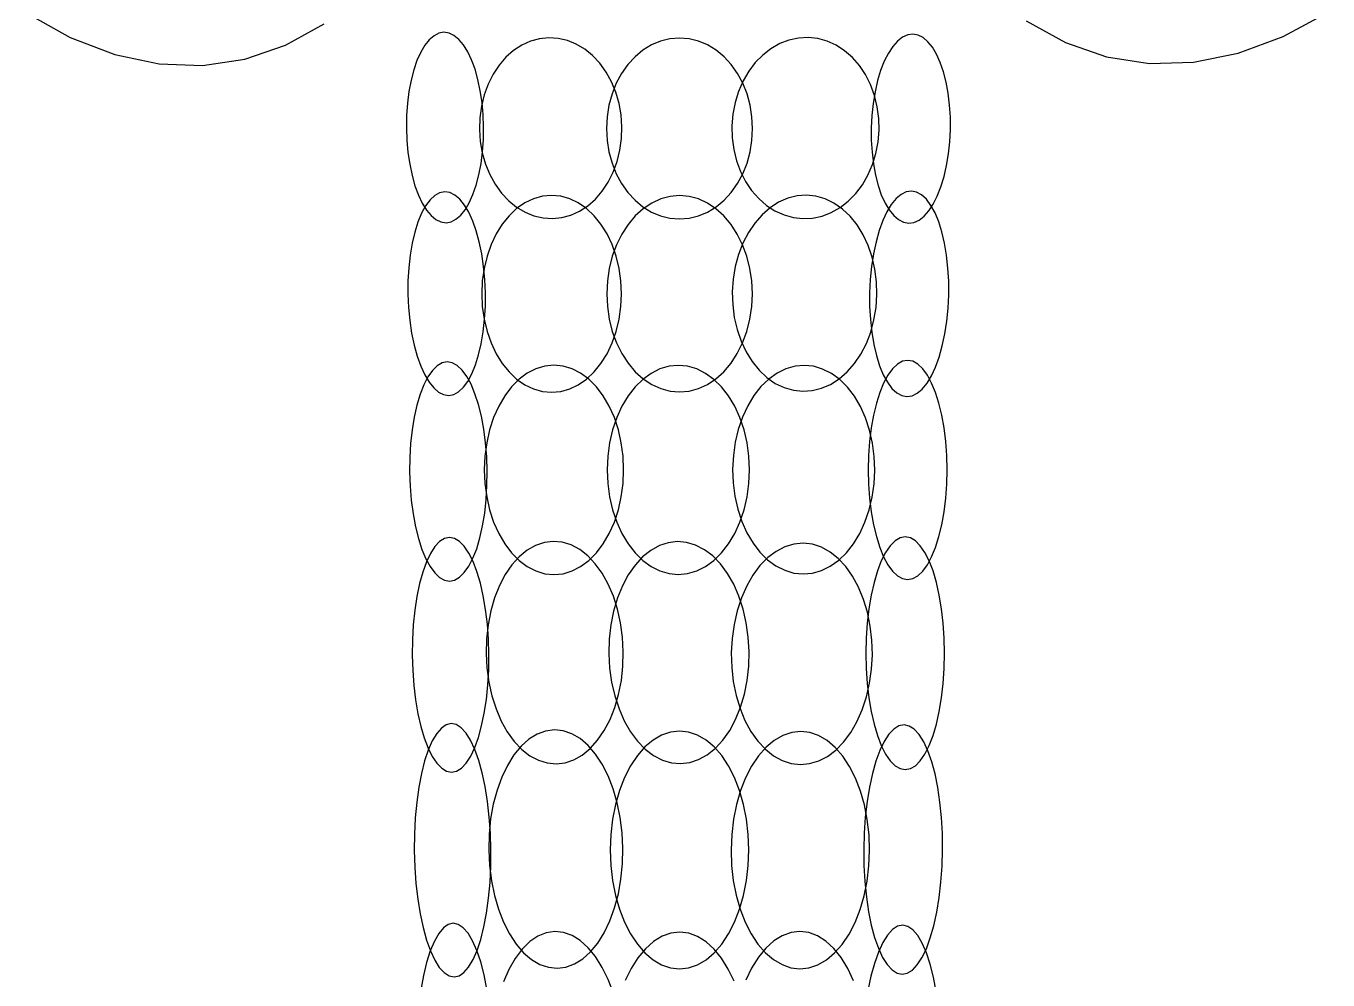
# Model space of a CAD drawing. Extents: x -1 to 217, y -22 to 302.
# Drawn here: x 56.79 to 91.03, y 133.58 to 158.69 of the extents above; entities that cross this region are included whole.
import ezdxf

# ---------------------------------------------------------------- set-up
doc = ezdxf.new("R2010")
doc.units = 0

msp = doc.modelspace()

# ---------------------------------------------------------------- linework, layer by layer
at = {"layer": 'ELLIPSES'}
for p, q in [((56.788, 159.03), (57.952, 158.383)), ((89.857, 158.406), (91.035, 159.038)), ((63.617, 158.178), (64.634, 158.746)), ((83.1, 158.819), (84.129, 158.248)), ((57.952, 158.383), (59.123, 157.933)), ((67.395, 158.326), (67.277, 158.18)), ((67.52, 158.432), (67.395, 158.326)), ((67.649, 158.498), (67.52, 158.432)), ((67.781, 158.521), (67.649, 158.498)), ((67.914, 158.501), (67.781, 158.521)), ((68.045, 158.438), (67.914, 158.501)), ((68.172, 158.334), (68.045, 158.438)), ((68.293, 158.19), (68.172, 158.334)), ((70.058, 158.286), (69.828, 158.181)), ((70.297, 158.351), (70.058, 158.286)), ((70.542, 158.377), (70.297, 158.351)), ((70.787, 158.361), (70.542, 158.377)), ((71.028, 158.305), (70.787, 158.361)), ((71.262, 158.21), (71.028, 158.305)), ((73.48, 158.288), (73.242, 158.188)), ((73.727, 158.348), (73.48, 158.288)), ((73.978, 158.369), (73.727, 158.348)), ((74.228, 158.348), (73.978, 158.369)), ((74.475, 158.288), (74.228, 158.348)), ((74.713, 158.188), (74.475, 158.288)), ((76.613, 158.222), (76.382, 158.09)), ((76.856, 158.315), (76.613, 158.222)), ((77.106, 158.369), (76.856, 158.315)), ((77.36, 158.382), (77.106, 158.369)), ((77.612, 158.355), (77.36, 158.382)), ((77.859, 158.287), (77.612, 158.355)), ((78.096, 158.18), (77.859, 158.287)), ((79.714, 158.291), (79.588, 158.15)), ((79.845, 158.393), (79.714, 158.291)), ((79.98, 158.453), (79.845, 158.393)), ((80.117, 158.472), (79.98, 158.453)), ((80.252, 158.447), (80.117, 158.472)), ((80.384, 158.381), (80.252, 158.447)), ((80.511, 158.274), (80.384, 158.381)), ((80.63, 158.127), (80.511, 158.274)), ((84.129, 158.248), (85.212, 157.875)), ((88.674, 157.97), (89.857, 158.406)), ((59.123, 157.933), (60.287, 157.687)), ((62.546, 157.81), (63.617, 158.178)), ((67.169, 157.996), (67.071, 157.779)), ((67.277, 158.18), (67.169, 157.996)), ((68.405, 158.01), (68.293, 158.19)), ((68.508, 157.795), (68.405, 158.01)), ((69.611, 158.039), (69.41, 157.862)), ((69.828, 158.181), (69.611, 158.039)), ((71.485, 158.076), (71.262, 158.21)), ((71.692, 157.907), (71.485, 158.076)), ((71.881, 157.706), (71.692, 157.907)), ((73.016, 158.05), (72.807, 157.877)), ((73.242, 158.188), (73.016, 158.05)), ((74.939, 158.05), (74.713, 158.188)), ((75.148, 157.877), (74.939, 158.05)), ((76.167, 157.923), (75.971, 157.723)), ((76.382, 158.09), (76.167, 157.923)), ((78.319, 158.035), (78.096, 158.18)), ((78.525, 157.856), (78.319, 158.035)), ((79.471, 157.972), (79.364, 157.76)), ((79.588, 158.15), (79.471, 157.972)), ((80.739, 157.944), (80.63, 158.127)), ((80.837, 157.727), (80.739, 157.944)), ((87.497, 157.735), (88.674, 157.97)), ((60.287, 157.687), (61.432, 157.645)), ((61.432, 157.645), (62.546, 157.81)), ((67.071, 157.779), (66.986, 157.532)), ((68.598, 157.549), (68.508, 157.795)), ((68.675, 157.277), (68.598, 157.549)), ((69.23, 157.654), (69.073, 157.417)), ((69.41, 157.862), (69.23, 157.654)), ((72.047, 157.475), (71.881, 157.706)), ((72.618, 157.671), (72.452, 157.437)), ((72.807, 157.877), (72.618, 157.671)), ((75.337, 157.671), (75.148, 157.877)), ((75.503, 157.437), (75.337, 157.671)), ((75.971, 157.723), (75.797, 157.494)), ((78.709, 157.646), (78.525, 157.856)), ((78.87, 157.407), (78.709, 157.646)), ((79.364, 157.76), (79.268, 157.517)), ((80.922, 157.481), (80.837, 157.727)), ((85.212, 157.875), (86.339, 157.703)), ((86.339, 157.703), (87.497, 157.735)), ((66.915, 157.259), (66.86, 156.964)), ((66.986, 157.532), (66.915, 157.259)), ((68.736, 156.984), (68.675, 157.277)), ((69.073, 157.417), (68.942, 157.155)), ((72.188, 157.219), (72.047, 157.475)), ((72.302, 156.942), (72.188, 157.219)), ((72.452, 157.437), (72.313, 157.178)), ((75.642, 157.178), (75.503, 157.437)), ((75.649, 157.239), (75.529, 156.962)), ((75.797, 157.494), (75.649, 157.239)), ((79.003, 157.143), (78.87, 157.407)), ((79.187, 157.249), (79.12, 156.958)), ((79.268, 157.517), (79.187, 157.249)), ((80.991, 157.209), (80.922, 157.481)), ((81.045, 156.916), (80.991, 157.209)), ((66.86, 156.964), (66.82, 156.653)), ((68.783, 156.674), (68.736, 156.984)), ((68.839, 156.874), (68.766, 156.578)), ((68.942, 157.155), (68.839, 156.874)), ((72.202, 156.899), (72.121, 156.604)), ((72.313, 157.178), (72.202, 156.899)), ((72.387, 156.649), (72.302, 156.942)), ((75.529, 156.962), (75.439, 156.67)), ((75.753, 156.899), (75.642, 157.178)), ((75.834, 156.604), (75.753, 156.899)), ((79.107, 156.861), (79.003, 157.143)), ((79.12, 156.958), (79.069, 156.651)), ((79.18, 156.563), (79.107, 156.861)), ((81.082, 156.607), (81.045, 156.916)), ((66.82, 156.653), (66.798, 156.332)), ((68.766, 156.578), (68.724, 156.271)), ((68.812, 156.353), (68.783, 156.674)), ((72.121, 156.604), (72.072, 156.299)), ((72.44, 156.345), (72.387, 156.649)), ((75.439, 156.67), (75.381, 156.365)), ((75.883, 156.299), (75.834, 156.604)), ((79.069, 156.651), (79.036, 156.333)), ((79.221, 156.256), (79.18, 156.563)), ((81.102, 156.287), (81.082, 156.607)), ((66.798, 156.332), (66.793, 156.004)), ((68.724, 156.271), (68.714, 155.961)), ((68.824, 156.026), (68.812, 156.353)), ((72.072, 156.299), (72.055, 155.988)), ((72.463, 156.035), (72.44, 156.345)), ((75.381, 156.365), (75.356, 156.055)), ((75.9, 155.988), (75.883, 156.299)), ((79.036, 156.333), (79.02, 156.008)), ((79.229, 155.945), (79.221, 156.256)), ((81.103, 155.962), (81.102, 156.287)), ((66.793, 156.004), (66.805, 155.678)), ((68.714, 155.961), (68.736, 155.65)), ((68.819, 155.699), (68.824, 156.026)), ((72.055, 155.988), (72.072, 155.677)), ((72.453, 155.724), (72.463, 156.035)), ((75.356, 156.055), (75.363, 155.744)), ((75.883, 155.677), (75.9, 155.988)), ((79.02, 156.008), (79.021, 155.684)), ((79.203, 155.635), (79.229, 155.945)), ((81.087, 155.638), (81.103, 155.962)), ((66.805, 155.678), (66.834, 155.356)), ((68.736, 155.65), (68.79, 155.346)), ((68.796, 155.377), (68.819, 155.699)), ((72.072, 155.677), (72.121, 155.371)), ((72.411, 155.418), (72.453, 155.724)), ((75.363, 155.744), (75.404, 155.437)), ((75.834, 155.371), (75.883, 155.677)), ((79.021, 155.684), (79.041, 155.364)), ((79.145, 155.33), (79.203, 155.635)), ((81.054, 155.32), (81.087, 155.638)), ((66.834, 155.356), (66.88, 155.047)), ((68.757, 155.067), (68.796, 155.377)), ((68.79, 155.346), (68.875, 155.053)), ((72.121, 155.371), (72.202, 155.077)), ((72.338, 155.121), (72.411, 155.418)), ((75.404, 155.437), (75.477, 155.139)), ((75.753, 155.077), (75.834, 155.371)), ((79.041, 155.364), (79.078, 155.055)), ((79.055, 155.038), (79.145, 155.33)), ((81.003, 155.013), (81.054, 155.32)), ((66.88, 155.047), (66.942, 154.753)), ((68.701, 154.772), (68.757, 155.067)), ((68.875, 155.053), (68.989, 154.776)), ((72.104, 154.579), (72.235, 154.84)), ((72.202, 155.077), (72.313, 154.797)), ((72.235, 154.84), (72.338, 155.121)), ((72.313, 154.797), (72.452, 154.538)), ((75.477, 155.139), (75.581, 154.857)), ((75.503, 154.538), (75.642, 154.797)), ((75.581, 154.857), (75.715, 154.593)), ((75.642, 154.797), (75.753, 155.077)), ((78.935, 154.761), (79.055, 155.038)), ((79.078, 155.055), (79.132, 154.762)), ((80.936, 154.722), (81.003, 155.013)), ((66.942, 154.753), (67.019, 154.482)), ((67.019, 154.482), (67.109, 154.236)), ((68.545, 154.251), (68.63, 154.499)), ((68.63, 154.499), (68.701, 154.772)), ((68.989, 154.776), (69.13, 154.52)), ((69.13, 154.52), (69.296, 154.289)), ((71.947, 154.342), (72.104, 154.579)), ((72.452, 154.538), (72.618, 154.304)), ((75.337, 154.304), (75.503, 154.538)), ((75.715, 154.593), (75.875, 154.354)), ((78.614, 154.277), (78.787, 154.506)), ((78.787, 154.506), (78.935, 154.761)), ((79.132, 154.762), (79.202, 154.49)), ((79.202, 154.49), (79.286, 154.244)), ((80.855, 154.454), (80.936, 154.722)), ((67.109, 154.236), (67.211, 154.021)), ((67.415, 154.113), (67.298, 153.955)), ((67.539, 154.228), (67.415, 154.113)), ((67.668, 154.299), (67.539, 154.228)), ((67.801, 154.324), (67.668, 154.299)), ((67.934, 154.304), (67.801, 154.324)), ((68.067, 154.238), (67.934, 154.304)), ((68.195, 154.128), (68.067, 154.238)), ((68.318, 153.975), (68.195, 154.128)), ((68.448, 154.034), (68.545, 154.251)), ((69.296, 154.289), (69.485, 154.088)), ((70.136, 154.14), (69.909, 154.031)), ((70.372, 154.206), (70.136, 154.14)), ((70.612, 154.229), (70.372, 154.206)), ((70.852, 154.206), (70.612, 154.229)), ((71.088, 154.14), (70.852, 154.206)), ((71.315, 154.031), (71.088, 154.14)), ((71.566, 153.956), (71.767, 154.133)), ((71.767, 154.133), (71.947, 154.342)), ((72.618, 154.304), (72.807, 154.099)), ((73.482, 154.134), (73.245, 154.025)), ((73.728, 154.2), (73.482, 154.134)), ((73.978, 154.222), (73.728, 154.2)), ((74.227, 154.2), (73.978, 154.222)), ((74.473, 154.134), (74.227, 154.2)), ((74.71, 154.025), (74.473, 154.134)), ((75.148, 154.099), (75.337, 154.304)), ((75.875, 154.354), (76.06, 154.144)), ((76.06, 154.144), (76.265, 153.965)), ((76.823, 154.153), (76.585, 154.049)), ((77.068, 154.214), (76.823, 154.153)), ((77.317, 154.231), (77.068, 154.214)), ((77.564, 154.205), (77.317, 154.231)), ((77.807, 154.134), (77.564, 154.205)), ((78.041, 154.021), (77.807, 154.134)), ((78.417, 154.077), (78.614, 154.277)), ((79.286, 154.244), (79.384, 154.027)), ((79.674, 154.143), (79.549, 153.989)), ((79.806, 154.254), (79.674, 154.143)), ((79.941, 154.32), (79.806, 154.254)), ((80.077, 154.34), (79.941, 154.32)), ((80.213, 154.314), (80.077, 154.34)), ((80.345, 154.242), (80.213, 154.314)), ((80.471, 154.125), (80.345, 154.242)), ((80.59, 153.966), (80.471, 154.125)), ((80.652, 153.999), (80.759, 154.211)), ((80.759, 154.211), (80.855, 154.454)), ((67.298, 153.955), (67.191, 153.759)), ((67.211, 154.021), (67.324, 153.84)), ((67.324, 153.84), (67.444, 153.697)), ((68.222, 153.705), (68.339, 153.851)), ((68.432, 153.783), (68.318, 153.975)), ((68.339, 153.851), (68.448, 154.034)), ((68.537, 153.554), (68.432, 153.783)), ((69.485, 154.088), (69.692, 153.919)), ((69.693, 153.881), (69.493, 153.693)), ((69.692, 153.919), (69.915, 153.786)), ((69.909, 154.031), (69.693, 153.881)), ((69.915, 153.786), (70.149, 153.69)), ((71.119, 153.709), (71.349, 153.814)), ((71.531, 153.881), (71.315, 154.031)), ((71.349, 153.814), (71.566, 153.956)), ((71.731, 153.693), (71.531, 153.881)), ((72.807, 154.099), (73.016, 153.926)), ((73.02, 153.876), (72.812, 153.688)), ((73.016, 153.926), (73.242, 153.788)), ((73.245, 154.025), (73.02, 153.876)), ((73.242, 153.788), (73.48, 153.688)), ((74.475, 153.688), (74.713, 153.788)), ((74.935, 153.876), (74.71, 154.025)), ((74.713, 153.788), (74.939, 153.926)), ((75.143, 153.688), (74.935, 153.876)), ((74.939, 153.926), (75.148, 154.099)), ((76.359, 153.903), (76.149, 153.72)), ((76.265, 153.965), (76.489, 153.82)), ((76.585, 154.049), (76.359, 153.903)), ((76.489, 153.82), (76.726, 153.713)), ((77.728, 153.685), (77.971, 153.778)), ((77.971, 153.778), (78.202, 153.91)), ((78.261, 153.868), (78.041, 154.021)), ((78.202, 153.91), (78.417, 154.077)), ((78.465, 153.677), (78.261, 153.868)), ((79.431, 153.795), (79.324, 153.564)), ((79.384, 154.027), (79.493, 153.844)), ((79.549, 153.989), (79.431, 153.795)), ((79.493, 153.844), (79.612, 153.697)), ((80.409, 153.68), (80.535, 153.821)), ((80.535, 153.821), (80.652, 153.999)), ((80.699, 153.768), (80.59, 153.966)), ((67.095, 153.526), (67.012, 153.26)), ((67.191, 153.759), (67.095, 153.526)), ((67.444, 153.697), (67.571, 153.593)), ((67.571, 153.593), (67.702, 153.53)), ((67.702, 153.53), (67.835, 153.51)), ((67.835, 153.51), (67.967, 153.533)), ((67.967, 153.533), (68.097, 153.598)), ((68.097, 153.598), (68.222, 153.705)), ((68.63, 153.292), (68.537, 153.554)), ((69.313, 153.47), (69.154, 153.215)), ((69.493, 153.693), (69.313, 153.47)), ((70.149, 153.69), (70.39, 153.634)), ((70.39, 153.634), (70.635, 153.619)), ((70.635, 153.619), (70.88, 153.644)), ((70.88, 153.644), (71.119, 153.709)), ((71.911, 153.47), (71.731, 153.693)), ((72.07, 153.215), (71.911, 153.47)), ((72.623, 153.465), (72.458, 153.211)), ((72.812, 153.688), (72.623, 153.465)), ((73.48, 153.688), (73.727, 153.627)), ((73.727, 153.627), (73.978, 153.607)), ((73.978, 153.607), (74.228, 153.627)), ((74.228, 153.627), (74.475, 153.688)), ((75.332, 153.465), (75.143, 153.688)), ((75.497, 153.211), (75.332, 153.465)), ((75.957, 153.501), (75.789, 153.25)), ((76.149, 153.72), (75.957, 153.501)), ((76.726, 153.713), (76.972, 153.645)), ((76.972, 153.645), (77.225, 153.618)), ((77.225, 153.618), (77.478, 153.631)), ((77.478, 153.631), (77.728, 153.685)), ((78.647, 153.451), (78.465, 153.677)), ((78.807, 153.194), (78.647, 153.451)), ((79.324, 153.564), (79.228, 153.301)), ((79.612, 153.697), (79.739, 153.59)), ((79.739, 153.59), (79.871, 153.523)), ((79.871, 153.523), (80.007, 153.499)), ((80.007, 153.499), (80.143, 153.517)), ((80.143, 153.517), (80.278, 153.578)), ((80.278, 153.578), (80.409, 153.68)), ((80.796, 153.532), (80.699, 153.768)), ((80.88, 153.265), (80.796, 153.532)), ((67.012, 153.26), (66.944, 152.967)), ((68.71, 153.002), (68.63, 153.292)), ((69.154, 153.215), (69.02, 152.933)), ((72.204, 152.933), (72.07, 153.215)), ((72.458, 153.211), (72.319, 152.93)), ((75.636, 152.93), (75.497, 153.211)), ((75.789, 153.25), (75.645, 152.972)), ((78.94, 152.911), (78.807, 153.194)), ((79.228, 153.301), (79.146, 153.008)), ((80.949, 152.969), (80.88, 153.265)), ((66.944, 152.967), (66.891, 152.652)), ((68.775, 152.689), (68.71, 153.002)), ((69.02, 152.933), (68.914, 152.629)), ((72.31, 152.629), (72.204, 152.933)), ((72.319, 152.93), (72.208, 152.627)), ((75.645, 152.972), (75.53, 152.671)), ((75.747, 152.627), (75.636, 152.93)), ((79.044, 152.606), (78.94, 152.911)), ((79.146, 153.008), (79.079, 152.693)), ((81.003, 152.651), (80.949, 152.969)), ((66.891, 152.652), (66.854, 152.319)), ((68.824, 152.358), (68.775, 152.689)), ((68.914, 152.629), (68.837, 152.308)), ((72.208, 152.627), (72.128, 152.307)), ((72.387, 152.308), (72.31, 152.629)), ((75.53, 152.671), (75.444, 152.353)), ((75.827, 152.307), (75.747, 152.627)), ((79.079, 152.693), (79.028, 152.359)), ((79.118, 152.285), (79.044, 152.606)), ((81.039, 152.315), (81.003, 152.651)), ((66.854, 152.319), (66.835, 151.975)), ((68.837, 152.308), (68.79, 151.976)), ((68.857, 152.014), (68.824, 152.358)), ((72.128, 152.307), (72.079, 151.975)), ((72.434, 151.976), (72.387, 152.308)), ((75.444, 152.353), (75.389, 152.023)), ((75.876, 151.975), (75.827, 152.307)), ((79.028, 152.359), (78.994, 152.013)), ((79.161, 151.953), (79.118, 152.285)), ((81.058, 151.968), (81.039, 152.315)), ((66.835, 151.975), (66.833, 151.625)), ((68.79, 151.976), (68.774, 151.638)), ((68.873, 151.665), (68.857, 152.014)), ((72.079, 151.975), (72.062, 151.638)), ((72.45, 151.638), (72.434, 151.976)), ((75.389, 152.023), (75.366, 151.687)), ((75.893, 151.638), (75.876, 151.975)), ((78.994, 152.013), (78.977, 151.66)), ((79.17, 151.616), (79.161, 151.953)), ((81.059, 151.615), (81.058, 151.968)), ((66.833, 151.625), (66.849, 151.275)), ((68.774, 151.638), (68.79, 151.3)), ((68.871, 151.315), (68.873, 151.665)), ((72.062, 151.638), (72.079, 151.301)), ((72.434, 151.3), (72.45, 151.638)), ((75.366, 151.687), (75.376, 151.35)), ((75.876, 151.301), (75.893, 151.638)), ((78.977, 151.66), (78.979, 151.307)), ((79.148, 151.279), (79.17, 151.616)), ((81.043, 151.262), (81.059, 151.615)), ((66.849, 151.275), (66.881, 150.932)), ((68.79, 151.3), (68.837, 150.968)), ((68.851, 150.971), (68.871, 151.315)), ((72.079, 151.301), (72.128, 150.969)), ((72.387, 150.968), (72.434, 151.3)), ((75.376, 151.35), (75.419, 151.018)), ((75.827, 150.969), (75.876, 151.301)), ((78.979, 151.307), (78.998, 150.96)), ((79.093, 150.949), (79.148, 151.279)), ((81.008, 150.916), (81.043, 151.262)), ((66.881, 150.932), (66.931, 150.601)), ((68.815, 150.638), (68.851, 150.971)), ((68.837, 150.968), (68.914, 150.647)), ((72.128, 150.969), (72.208, 150.649)), ((72.31, 150.647), (72.387, 150.968)), ((75.419, 151.018), (75.493, 150.697)), ((75.493, 150.697), (75.597, 150.392)), ((75.747, 150.649), (75.827, 150.969)), ((78.998, 150.96), (79.034, 150.624)), ((79.007, 150.631), (79.093, 150.949)), ((80.957, 150.582), (81.008, 150.916)), ((66.931, 150.601), (66.996, 150.288)), ((68.762, 150.322), (68.815, 150.638)), ((68.914, 150.647), (69.02, 150.343)), ((72.204, 150.343), (72.31, 150.647)), ((72.208, 150.649), (72.319, 150.346)), ((72.319, 150.346), (72.458, 150.065)), ((75.497, 150.065), (75.636, 150.346)), ((75.597, 150.392), (75.73, 150.109)), ((75.636, 150.346), (75.747, 150.649)), ((78.892, 150.331), (79.007, 150.631)), ((79.034, 150.624), (79.087, 150.306)), ((80.89, 150.267), (80.957, 150.582)), ((66.996, 150.288), (67.076, 149.998)), ((68.611, 149.764), (68.694, 150.029)), ((68.694, 150.029), (68.762, 150.322)), ((69.02, 150.343), (69.154, 150.061)), ((69.154, 150.061), (69.313, 149.806)), ((71.911, 149.806), (72.07, 150.061)), ((72.07, 150.061), (72.204, 150.343)), ((72.458, 150.065), (72.623, 149.811)), ((75.332, 149.811), (75.497, 150.065)), ((75.73, 150.109), (75.889, 149.852)), ((78.579, 149.802), (78.748, 150.053)), ((78.748, 150.053), (78.892, 150.331)), ((79.087, 150.306), (79.157, 150.01)), ((79.157, 150.01), (79.241, 149.743)), ((80.808, 149.974), (80.89, 150.267)), ((67.076, 149.998), (67.169, 149.736)), ((67.169, 149.736), (67.274, 149.507)), ((67.604, 149.745), (67.479, 149.622)), ((67.734, 149.82), (67.604, 149.745)), ((67.867, 149.846), (67.734, 149.82)), ((68, 149.823), (67.867, 149.846)), ((68.132, 149.751), (68, 149.823)), ((68.259, 149.631), (68.132, 149.751)), ((68.515, 149.531), (68.611, 149.764)), ((69.313, 149.806), (69.493, 149.583)), ((70.201, 149.663), (69.974, 149.548)), ((70.436, 149.734), (70.201, 149.663)), ((70.675, 149.757), (70.436, 149.734)), ((70.915, 149.734), (70.675, 149.757)), ((71.15, 149.663), (70.915, 149.734)), ((71.377, 149.548), (71.15, 149.663)), ((71.731, 149.583), (71.911, 149.806)), ((72.623, 149.811), (72.812, 149.588)), ((73.701, 149.73), (73.461, 149.66)), ((73.946, 149.753), (73.701, 149.73)), ((74.19, 149.73), (73.946, 149.753)), ((74.43, 149.66), (74.19, 149.73)), ((75.143, 149.588), (75.332, 149.811)), ((75.889, 149.852), (76.072, 149.626)), ((76.776, 149.664), (76.544, 149.549)), ((77.016, 149.732), (76.776, 149.664)), ((77.26, 149.754), (77.016, 149.732)), ((77.504, 149.729), (77.26, 149.754)), ((77.743, 149.658), (77.504, 149.729)), ((78.388, 149.583), (78.579, 149.802)), ((79.241, 149.743), (79.338, 149.507)), ((79.581, 149.667), (79.46, 149.5)), ((79.71, 149.788), (79.581, 149.667)), ((79.843, 149.861), (79.71, 149.788)), ((79.978, 149.886), (79.843, 149.861)), ((80.114, 149.861), (79.978, 149.886)), ((80.247, 149.788), (80.114, 149.861)), ((80.375, 149.667), (80.247, 149.788)), ((80.497, 149.5), (80.375, 149.667)), ((80.605, 149.48), (80.713, 149.71)), ((80.713, 149.71), (80.808, 149.974)), ((67.361, 149.454), (67.252, 149.243)), ((67.274, 149.507), (67.388, 149.314)), ((67.479, 149.622), (67.361, 149.454)), ((68.381, 149.465), (68.259, 149.631)), ((68.291, 149.177), (68.408, 149.334)), ((68.494, 149.257), (68.381, 149.465)), ((68.408, 149.334), (68.515, 149.531)), ((69.493, 149.583), (69.693, 149.395)), ((69.759, 149.388), (69.56, 149.188)), ((69.693, 149.395), (69.909, 149.245)), ((69.974, 149.548), (69.759, 149.388)), ((71.315, 149.245), (71.531, 149.395)), ((71.592, 149.388), (71.377, 149.548)), ((71.531, 149.395), (71.731, 149.583)), ((71.791, 149.188), (71.592, 149.388)), ((73.01, 149.385), (72.807, 149.185)), ((72.812, 149.588), (73.02, 149.4)), ((73.23, 149.544), (73.01, 149.385)), ((73.02, 149.4), (73.245, 149.251)), ((73.461, 149.66), (73.23, 149.544)), ((74.662, 149.544), (74.43, 149.66)), ((74.881, 149.385), (74.662, 149.544)), ((74.71, 149.251), (74.935, 149.4)), ((75.085, 149.185), (74.881, 149.385)), ((74.935, 149.4), (75.143, 149.588)), ((76.072, 149.626), (76.276, 149.435)), ((76.324, 149.392), (76.119, 149.194)), ((76.276, 149.435), (76.496, 149.281)), ((76.544, 149.549), (76.324, 149.392)), ((77.974, 149.541), (77.743, 149.658)), ((77.952, 149.254), (78.178, 149.399)), ((78.193, 149.381), (77.974, 149.541)), ((78.178, 149.399), (78.388, 149.583)), ((78.395, 149.18), (78.193, 149.381)), ((79.338, 149.507), (79.447, 149.308)), ((79.46, 149.5), (79.347, 149.29)), ((80.488, 149.286), (80.605, 149.48)), ((80.61, 149.29), (80.497, 149.5)), ((67.155, 148.993), (67.07, 148.708)), ((67.252, 149.243), (67.155, 148.993)), ((67.388, 149.314), (67.511, 149.162)), ((67.511, 149.162), (67.639, 149.052)), ((67.639, 149.052), (67.772, 148.986)), ((67.772, 148.986), (67.905, 148.965)), ((67.905, 148.965), (68.038, 148.991)), ((68.038, 148.991), (68.167, 149.062)), ((68.167, 149.062), (68.291, 149.177)), ((68.597, 149.009), (68.494, 149.257)), ((68.688, 148.726), (68.597, 149.009)), ((69.56, 149.188), (69.379, 148.95)), ((69.909, 149.245), (70.136, 149.136)), ((70.136, 149.136), (70.372, 149.07)), ((70.372, 149.07), (70.612, 149.047)), ((70.612, 149.047), (70.852, 149.07)), ((70.852, 149.07), (71.088, 149.136)), ((71.088, 149.136), (71.315, 149.245)), ((71.972, 148.95), (71.791, 149.188)), ((72.807, 149.185), (72.623, 148.948)), ((73.245, 149.251), (73.482, 149.142)), ((73.482, 149.142), (73.728, 149.076)), ((73.728, 149.076), (73.978, 149.054)), ((73.978, 149.054), (74.227, 149.076)), ((74.227, 149.076), (74.473, 149.142)), ((74.473, 149.142), (74.71, 149.251)), ((75.269, 148.948), (75.085, 149.185)), ((76.119, 149.194), (75.934, 148.958)), ((76.496, 149.281), (76.73, 149.168)), ((76.73, 149.168), (76.972, 149.098)), ((76.972, 149.098), (77.22, 149.071)), ((77.22, 149.071), (77.469, 149.089)), ((77.469, 149.089), (77.714, 149.15)), ((77.714, 149.15), (77.952, 149.254)), ((78.577, 148.942), (78.395, 149.18)), ((79.245, 149.042), (79.155, 148.758)), ((79.347, 149.29), (79.245, 149.042)), ((79.447, 149.308), (79.566, 149.149)), ((79.566, 149.149), (79.692, 149.033)), ((79.692, 149.033), (79.824, 148.961)), ((80.096, 148.955), (80.231, 149.021)), ((80.231, 149.021), (80.362, 149.132)), ((80.362, 149.132), (80.488, 149.286)), ((80.712, 149.042), (80.61, 149.29)), ((80.801, 148.758), (80.712, 149.042)), ((67.07, 148.708), (66.999, 148.394)), ((68.766, 148.413), (68.688, 148.726)), ((69.221, 148.679), (69.088, 148.38)), ((69.379, 148.95), (69.221, 148.679)), ((72.13, 148.679), (71.972, 148.95)), ((72.263, 148.38), (72.13, 148.679)), ((72.461, 148.677), (72.325, 148.378)), ((72.623, 148.948), (72.461, 148.677)), ((75.43, 148.677), (75.269, 148.948)), ((75.566, 148.378), (75.43, 148.677)), ((75.771, 148.689), (75.634, 148.391)), ((75.934, 148.958), (75.771, 148.689)), ((78.737, 148.671), (78.577, 148.942)), ((78.871, 148.372), (78.737, 148.671)), ((79.155, 148.758), (79.08, 148.444)), ((79.824, 148.961), (79.959, 148.935)), ((79.959, 148.935), (80.096, 148.955)), ((80.877, 148.444), (80.801, 148.758)), ((66.999, 148.394), (66.944, 148.054)), ((68.828, 148.075), (68.766, 148.413)), ((69.088, 148.38), (68.982, 148.057)), ((72.325, 148.378), (72.217, 148.055)), ((72.369, 148.057), (72.263, 148.38)), ((75.634, 148.391), (75.524, 148.07)), ((75.675, 148.055), (75.566, 148.378)), ((78.977, 148.049), (78.871, 148.372)), ((79.08, 148.444), (79.02, 148.106)), ((80.937, 148.106), (80.877, 148.444)), ((66.944, 148.054), (66.905, 147.697)), ((68.875, 147.718), (68.828, 148.075)), ((68.982, 148.057), (68.905, 147.715)), ((72.217, 148.055), (72.138, 147.715)), ((72.446, 147.715), (72.369, 148.057)), ((75.524, 148.07), (75.443, 147.73)), ((75.753, 147.715), (75.675, 148.055)), ((79.02, 148.106), (78.976, 147.749)), ((79.054, 147.709), (78.977, 148.049)), ((80.98, 147.749), (80.937, 148.106)), ((66.905, 147.697), (66.883, 147.326)), ((68.905, 147.715), (68.858, 147.362)), ((68.905, 147.348), (68.875, 147.718)), ((72.138, 147.715), (72.09, 147.362)), ((72.493, 147.362), (72.446, 147.715)), ((75.443, 147.73), (75.394, 147.378)), ((75.801, 147.362), (75.753, 147.715)), ((78.976, 147.749), (78.95, 147.379)), ((79.099, 147.356), (79.054, 147.709)), ((81.007, 147.379), (80.98, 147.749)), ((66.883, 147.326), (66.878, 146.949)), ((68.858, 147.362), (68.843, 147.002)), ((68.918, 146.971), (68.905, 147.348)), ((72.09, 147.362), (72.074, 147.002)), ((72.508, 147.002), (72.493, 147.362)), ((75.394, 147.378), (75.375, 147.02)), ((75.817, 147.002), (75.801, 147.362)), ((78.95, 147.379), (78.941, 147.002)), ((79.113, 146.998), (79.099, 147.356)), ((81.015, 147.002), (81.007, 147.379)), ((66.878, 146.949), (66.891, 146.573)), ((68.843, 147.002), (68.858, 146.643)), ((68.913, 146.595), (68.918, 146.971)), ((72.074, 147.002), (72.09, 146.643)), ((72.493, 146.643), (72.508, 147.002)), ((75.375, 147.02), (75.389, 146.661)), ((75.801, 146.643), (75.817, 147.002)), ((78.941, 147.002), (78.95, 146.626)), ((79.095, 146.64), (79.113, 146.998)), ((81.007, 146.626), (81.015, 147.002)), ((68.858, 146.643), (68.905, 146.29)), ((68.891, 146.224), (68.913, 146.595)), ((72.09, 146.643), (72.138, 146.29)), ((72.446, 146.29), (72.493, 146.643)), ((75.389, 146.661), (75.435, 146.309)), ((75.753, 146.29), (75.801, 146.643)), ((78.95, 146.626), (78.976, 146.256)), ((79.045, 146.288), (79.095, 146.64)), ((80.98, 146.256), (81.007, 146.626)), ((66.891, 146.573), (66.921, 146.203)), ((68.905, 146.29), (68.982, 145.948)), ((72.138, 146.29), (72.217, 145.95)), ((72.369, 145.948), (72.446, 146.29)), ((75.435, 146.309), (75.512, 145.968)), ((75.675, 145.95), (75.753, 146.29)), ((78.965, 145.948), (79.045, 146.288)), ((78.976, 146.256), (79.02, 145.899)), ((80.937, 145.899), (80.98, 146.256)), ((66.921, 146.203), (66.968, 145.846)), ((68.852, 145.866), (68.891, 146.224)), ((68.982, 145.948), (69.088, 145.625)), ((72.217, 145.95), (72.325, 145.627)), ((72.263, 145.625), (72.369, 145.948)), ((75.512, 145.968), (75.618, 145.645)), ((75.566, 145.627), (75.675, 145.95)), ((78.855, 145.626), (78.965, 145.948)), ((79.02, 145.899), (79.08, 145.561)), ((80.877, 145.561), (80.937, 145.899)), ((66.968, 145.846), (67.031, 145.508)), ((68.797, 145.527), (68.852, 145.866)), ((69.088, 145.625), (69.221, 145.326)), ((72.13, 145.326), (72.263, 145.625)), ((72.325, 145.627), (72.461, 145.328)), ((75.43, 145.328), (75.566, 145.627)), ((75.618, 145.645), (75.752, 145.346)), ((78.717, 145.329), (78.855, 145.626)), ((79.08, 145.561), (79.155, 145.247)), ((80.801, 145.247), (80.877, 145.561)), ((67.031, 145.508), (67.108, 145.195)), ((67.928, 145.224), (67.797, 145.197)), ((68.06, 145.199), (67.928, 145.224)), ((68.642, 144.928), (68.726, 145.212)), ((68.726, 145.212), (68.797, 145.527)), ((69.221, 145.326), (69.379, 145.055)), ((71.972, 145.055), (72.13, 145.326)), ((72.461, 145.328), (72.623, 145.057)), ((75.269, 145.057), (75.43, 145.328)), ((75.752, 145.346), (75.911, 145.075)), ((78.554, 145.06), (78.717, 145.329)), ((79.155, 145.247), (79.245, 144.963)), ((79.78, 145.213), (79.647, 145.135)), ((79.915, 145.239), (79.78, 145.213)), ((80.05, 145.213), (79.915, 145.239)), ((80.183, 145.135), (80.05, 145.213)), ((80.712, 144.963), (80.801, 145.247)), ((67.108, 145.195), (67.199, 144.912)), ((67.199, 144.912), (67.302, 144.664)), ((67.544, 144.986), (67.427, 144.806)), ((67.668, 145.117), (67.544, 144.986)), ((67.797, 145.197), (67.668, 145.117)), ((68.19, 145.122), (68.06, 145.199)), ((68.317, 144.993), (68.19, 145.122)), ((68.437, 144.815), (68.317, 144.993)), ((68.544, 144.678), (68.642, 144.928)), ((69.379, 145.055), (69.56, 144.817)), ((69.97, 144.89), (69.761, 144.718)), ((70.192, 145.016), (69.97, 144.89)), ((70.423, 145.094), (70.192, 145.016)), ((70.658, 145.122), (70.423, 145.094)), ((70.893, 145.1), (70.658, 145.122)), ((71.126, 145.028), (70.893, 145.1)), ((71.351, 144.908), (71.126, 145.028)), ((71.565, 144.741), (71.351, 144.908)), ((71.791, 144.817), (71.972, 145.055)), ((72.623, 145.057), (72.807, 144.82)), ((73.22, 144.883), (73.006, 144.711)), ((73.447, 145.009), (73.22, 144.883)), ((73.682, 145.087), (73.447, 145.009)), ((73.923, 145.115), (73.682, 145.087)), ((74.164, 145.094), (73.923, 145.115)), ((74.402, 145.023), (74.164, 145.094)), ((74.632, 144.903), (74.402, 145.023)), ((74.851, 144.737), (74.632, 144.903)), ((75.085, 144.82), (75.269, 145.057)), ((75.911, 145.075), (76.094, 144.837)), ((76.749, 144.978), (76.518, 144.859)), ((76.988, 145.05), (76.749, 144.978)), ((77.23, 145.071), (76.988, 145.05)), ((77.472, 145.044), (77.23, 145.071)), ((77.709, 144.966), (77.472, 145.044)), ((77.938, 144.841), (77.709, 144.966)), ((78.369, 144.824), (78.554, 145.06)), ((79.245, 144.963), (79.347, 144.715)), ((79.519, 145.006), (79.397, 144.829)), ((79.647, 145.135), (79.519, 145.006)), ((80.311, 145.006), (80.183, 145.135)), ((80.432, 144.829), (80.311, 145.006)), ((80.61, 144.715), (80.712, 144.963)), ((67.319, 144.581), (67.223, 144.314)), ((67.302, 144.664), (67.415, 144.456)), ((67.427, 144.806), (67.319, 144.581)), ((68.435, 144.467), (68.544, 144.678)), ((68.548, 144.592), (68.437, 144.815)), ((68.65, 144.326), (68.548, 144.592)), ((69.56, 144.817), (69.759, 144.617)), ((69.761, 144.718), (69.567, 144.503)), ((69.759, 144.617), (69.974, 144.457)), ((71.377, 144.457), (71.592, 144.617)), ((71.763, 144.531), (71.565, 144.741)), ((71.592, 144.617), (71.791, 144.817)), ((71.944, 144.281), (71.763, 144.531)), ((72.807, 144.82), (73.01, 144.62)), ((73.006, 144.711), (72.808, 144.496)), ((73.01, 144.62), (73.23, 144.461)), ((74.662, 144.461), (74.881, 144.62)), ((75.054, 144.528), (74.851, 144.737)), ((74.881, 144.62), (75.085, 144.82)), ((75.239, 144.278), (75.054, 144.528)), ((76.094, 144.837), (76.296, 144.637)), ((76.298, 144.693), (76.094, 144.484)), ((76.296, 144.637), (76.514, 144.476)), ((76.518, 144.859), (76.298, 144.693)), ((78.153, 144.67), (77.938, 144.841)), ((77.944, 144.468), (78.165, 144.626)), ((78.352, 144.456), (78.153, 144.67)), ((78.165, 144.626), (78.369, 144.824)), ((79.285, 144.607), (79.183, 144.342)), ((79.397, 144.829), (79.285, 144.607)), ((79.347, 144.715), (79.46, 144.505)), ((80.545, 144.607), (80.432, 144.829)), ((80.497, 144.505), (80.61, 144.715)), ((80.647, 144.342), (80.545, 144.607)), ((67.223, 144.314), (67.138, 144.009)), ((67.415, 144.456), (67.537, 144.29)), ((67.537, 144.29), (67.665, 144.17)), ((68.192, 144.176), (68.317, 144.299)), ((68.317, 144.299), (68.435, 144.467)), ((68.74, 144.024), (68.65, 144.326)), ((69.393, 144.248), (69.241, 143.958)), ((69.567, 144.503), (69.393, 144.248)), ((69.974, 144.457), (70.201, 144.342)), ((70.201, 144.342), (70.436, 144.271)), ((70.436, 144.271), (70.675, 144.248)), ((70.675, 144.248), (70.915, 144.271)), ((70.915, 144.271), (71.15, 144.342)), ((71.15, 144.342), (71.377, 144.457)), ((72.103, 143.995), (71.944, 144.281)), ((72.63, 144.242), (72.475, 143.952)), ((72.808, 144.496), (72.63, 144.242)), ((73.23, 144.461), (73.461, 144.345)), ((73.461, 144.345), (73.701, 144.275)), ((73.701, 144.275), (73.946, 144.252)), ((73.946, 144.252), (74.19, 144.275)), ((74.19, 144.275), (74.43, 144.345)), ((74.43, 144.345), (74.662, 144.461)), ((75.402, 143.993), (75.239, 144.278)), ((75.908, 144.235), (75.744, 143.951)), ((76.094, 144.484), (75.908, 144.235)), ((76.514, 144.476), (76.745, 144.36)), ((76.745, 144.36), (76.984, 144.288)), ((76.984, 144.288), (77.228, 144.263)), ((77.228, 144.263), (77.472, 144.285)), ((77.472, 144.285), (77.712, 144.354)), ((77.712, 144.354), (77.944, 144.468)), ((78.532, 144.203), (78.352, 144.456)), ((78.688, 143.915), (78.532, 144.203)), ((79.183, 144.342), (79.094, 144.041)), ((79.46, 144.505), (79.581, 144.338)), ((79.581, 144.338), (79.71, 144.217)), ((79.71, 144.217), (79.843, 144.144)), ((80.114, 144.144), (80.247, 144.217)), ((80.247, 144.217), (80.375, 144.338)), ((80.375, 144.338), (80.497, 144.505)), ((80.736, 144.041), (80.647, 144.342)), ((67.138, 144.009), (67.068, 143.673)), ((67.665, 144.17), (67.796, 144.098)), ((67.796, 144.098), (67.93, 144.075)), ((67.93, 144.075), (68.062, 144.101)), ((68.062, 144.101), (68.192, 144.176)), ((68.816, 143.688), (68.74, 144.024)), ((69.241, 143.958), (69.114, 143.638)), ((72.239, 143.678), (72.103, 143.995)), ((72.475, 143.952), (72.346, 143.633)), ((75.541, 143.677), (75.402, 143.993)), ((75.744, 143.951), (75.606, 143.636)), ((78.819, 143.596), (78.688, 143.915)), ((79.094, 144.041), (79.018, 143.708)), ((79.843, 144.144), (79.978, 144.119)), ((79.978, 144.119), (80.114, 144.144)), ((80.811, 143.708), (80.736, 144.041)), ((67.068, 143.673), (67.013, 143.31)), ((68.878, 143.327), (68.816, 143.688)), ((69.114, 143.638), (69.014, 143.293)), ((72.347, 143.336), (72.239, 143.678)), ((72.346, 143.633), (72.244, 143.288)), ((75.606, 143.636), (75.494, 143.296)), ((75.652, 143.336), (75.541, 143.677)), ((78.922, 143.254), (78.819, 143.596)), ((79.018, 143.708), (78.959, 143.349)), ((80.871, 143.349), (80.811, 143.708)), ((67.013, 143.31), (66.974, 142.927)), ((68.924, 142.945), (68.878, 143.327)), ((69.014, 143.293), (68.943, 142.929)), ((72.244, 143.288), (72.171, 142.926)), ((72.428, 142.974), (72.347, 143.336)), ((75.494, 143.296), (75.412, 142.936)), ((75.735, 142.976), (75.652, 143.336)), ((78.959, 143.349), (78.915, 142.969)), ((78.996, 142.892), (78.922, 143.254)), ((80.914, 142.969), (80.871, 143.349)), ((66.974, 142.927), (66.951, 142.531)), ((68.943, 142.929), (68.902, 142.553)), ((68.953, 142.549), (68.924, 142.945)), ((72.171, 142.926), (72.129, 142.55)), ((72.479, 142.599), (72.428, 142.974)), ((75.412, 142.936), (75.36, 142.564)), ((75.787, 142.602), (75.735, 142.976)), ((78.915, 142.969), (78.889, 142.576)), ((79.039, 142.518), (78.996, 142.892)), ((80.941, 142.576), (80.914, 142.969)), ((66.951, 142.531), (66.946, 142.128)), ((68.902, 142.553), (68.892, 142.171)), ((68.965, 142.146), (68.953, 142.549)), ((72.129, 142.55), (72.119, 142.169)), ((72.499, 142.217), (72.479, 142.599)), ((75.36, 142.564), (75.339, 142.184)), ((75.808, 142.22), (75.787, 142.602)), ((78.889, 142.576), (78.88, 142.177)), ((79.05, 142.138), (79.039, 142.518)), ((80.95, 142.177), (80.941, 142.576)), ((66.946, 142.128), (66.959, 141.725)), ((68.892, 142.171), (68.912, 141.789)), ((68.96, 141.743), (68.965, 142.146)), ((72.119, 142.169), (72.14, 141.788)), ((72.488, 141.835), (72.499, 142.217)), ((75.339, 142.184), (75.35, 141.804)), ((75.798, 141.839), (75.808, 142.22)), ((78.88, 142.177), (78.889, 141.777)), ((79.029, 141.758), (79.05, 142.138)), ((80.941, 141.777), (80.95, 142.177)), ((68.912, 141.789), (68.963, 141.414)), ((72.14, 141.788), (72.192, 141.414)), ((72.447, 141.459), (72.488, 141.835)), ((75.35, 141.804), (75.393, 141.43)), ((75.756, 141.464), (75.798, 141.839)), ((66.959, 141.725), (66.988, 141.329)), ((68.938, 141.346), (68.96, 141.743)), ((72.376, 141.095), (72.447, 141.459)), ((75.684, 141.101), (75.756, 141.464)), ((78.889, 141.777), (78.915, 141.384)), ((78.977, 141.386), (79.029, 141.758)), ((80.914, 141.384), (80.941, 141.777)), ((66.988, 141.329), (67.034, 140.947)), ((68.899, 140.963), (68.938, 141.346)), ((68.963, 141.414), (69.043, 141.052)), ((72.192, 141.414), (72.275, 141.053)), ((75.393, 141.43), (75.466, 141.068)), ((75.582, 140.757), (75.684, 141.101)), ((78.895, 141.026), (78.977, 141.386)), ((78.915, 141.384), (78.959, 141.004)), ((80.871, 141.004), (80.914, 141.384)), ((67.034, 140.947), (67.095, 140.585)), ((68.843, 140.601), (68.899, 140.963)), ((69.043, 141.052), (69.152, 140.71)), ((72.275, 141.053), (72.387, 140.712)), ((72.276, 140.75), (72.376, 141.095)), ((75.452, 140.437), (75.582, 140.757)), ((75.466, 141.068), (75.57, 140.726)), ((78.783, 140.686), (78.895, 141.026)), ((78.959, 141.004), (79.018, 140.645)), ((80.811, 140.645), (80.871, 141.004)), ((67.095, 140.585), (67.172, 140.25)), ((68.773, 140.264), (68.843, 140.601)), ((69.152, 140.71), (69.287, 140.393)), ((71.997, 140.14), (72.149, 140.43)), ((72.149, 140.43), (72.276, 140.75)), ((72.387, 140.712), (72.525, 140.396)), ((75.297, 140.148), (75.452, 140.437)), ((75.57, 140.726), (75.7, 140.407)), ((78.644, 140.371), (78.783, 140.686)), ((79.018, 140.645), (79.094, 140.312)), ((80.736, 140.312), (80.811, 140.645)), ((67.172, 140.25), (67.261, 139.947)), ((67.713, 140.209), (67.59, 140.068)), ((67.842, 140.296), (67.713, 140.209)), ((67.973, 140.326), (67.842, 140.296)), ((68.105, 140.298), (67.973, 140.326)), ((68.235, 140.215), (68.105, 140.298)), ((68.362, 140.076), (68.235, 140.215)), ((68.482, 139.885), (68.362, 140.076)), ((68.689, 139.96), (68.773, 140.264)), ((69.287, 140.393), (69.447, 140.108)), ((69.447, 140.108), (69.627, 139.857)), ((70.456, 140.13), (70.231, 140.047)), ((70.686, 140.16), (70.456, 140.13)), ((70.917, 140.136), (70.686, 140.16)), ((71.144, 140.058), (70.917, 140.136)), ((71.823, 139.886), (71.997, 140.14)), ((72.525, 140.396), (72.688, 140.111)), ((72.688, 140.111), (72.873, 139.862)), ((73.74, 140.103), (73.506, 140.023)), ((73.978, 140.13), (73.74, 140.103)), ((74.215, 140.103), (73.978, 140.13)), ((74.449, 140.023), (74.215, 140.103)), ((75.119, 139.893), (75.297, 140.148)), ((75.7, 140.407), (75.857, 140.119)), ((75.857, 140.119), (76.036, 139.866)), ((76.928, 140.091), (76.694, 140.013)), ((77.165, 140.117), (76.928, 140.091)), ((77.403, 140.09), (77.165, 140.117)), ((77.637, 140.009), (77.403, 140.09)), ((78.295, 139.838), (78.481, 140.087)), ((78.481, 140.087), (78.644, 140.371)), ((79.094, 140.312), (79.183, 140.011)), ((79.616, 140.18), (79.486, 140.043)), ((79.749, 140.263), (79.616, 140.18)), ((79.885, 140.29), (79.749, 140.263)), ((80.02, 140.261), (79.885, 140.29)), ((80.153, 140.176), (80.02, 140.261)), ((80.28, 140.037), (80.153, 140.176)), ((80.647, 140.011), (80.736, 140.312)), ((67.261, 139.947), (67.363, 139.682)), ((67.474, 139.874), (67.367, 139.63)), ((67.59, 140.068), (67.474, 139.874)), ((68.595, 139.644), (68.482, 139.885)), ((68.592, 139.692), (68.689, 139.96)), ((69.809, 139.729), (69.62, 139.499)), ((69.627, 139.857), (69.826, 139.647)), ((70.014, 139.913), (69.809, 139.729)), ((70.231, 140.047), (70.014, 139.913)), ((71.365, 139.929), (71.144, 140.058)), ((71.574, 139.75), (71.365, 139.929)), ((71.769, 139.524), (71.574, 139.75)), ((71.63, 139.67), (71.823, 139.886)), ((72.873, 139.862), (73.077, 139.652)), ((73.28, 139.892), (73.066, 139.711)), ((73.506, 140.023), (73.28, 139.892)), ((74.675, 139.892), (74.449, 140.023)), ((74.889, 139.711), (74.675, 139.892)), ((74.921, 139.678), (75.119, 139.893)), ((76.036, 139.866), (76.235, 139.652)), ((76.468, 139.882), (76.253, 139.702)), ((76.694, 140.013), (76.468, 139.882)), ((77.862, 139.877), (77.637, 140.009)), ((78.075, 139.696), (77.862, 139.877)), ((78.091, 139.629), (78.295, 139.838)), ((79.183, 140.011), (79.285, 139.746)), ((79.363, 139.854), (79.248, 139.617)), ((79.285, 139.746), (79.397, 139.524)), ((79.486, 140.043), (79.363, 139.854)), ((80.4, 139.846), (80.28, 140.037)), ((80.511, 139.607), (80.4, 139.846)), ((80.432, 139.524), (80.545, 139.746)), ((80.545, 139.746), (80.647, 140.011)), ((67.367, 139.63), (67.271, 139.342)), ((67.363, 139.682), (67.475, 139.458)), ((67.475, 139.458), (67.595, 139.281)), ((68.367, 139.287), (68.484, 139.467)), ((68.484, 139.467), (68.592, 139.692)), ((68.697, 139.357), (68.595, 139.644)), ((69.62, 139.499), (69.449, 139.226)), ((69.826, 139.647), (70.04, 139.48)), ((70.04, 139.48), (70.265, 139.36)), ((71.199, 139.372), (71.42, 139.498)), ((71.42, 139.498), (71.63, 139.67)), ((71.945, 139.256), (71.769, 139.524)), ((72.868, 139.483), (72.688, 139.213)), ((73.066, 139.711), (72.868, 139.483)), ((73.077, 139.652), (73.296, 139.486)), ((73.296, 139.486), (73.526, 139.367)), ((74.481, 139.38), (74.707, 139.506)), ((74.707, 139.506), (74.921, 139.678)), ((75.087, 139.483), (74.889, 139.711)), ((75.267, 139.213), (75.087, 139.483)), ((76.054, 139.476), (75.874, 139.207)), ((76.253, 139.702), (76.054, 139.476)), ((76.235, 139.652), (76.451, 139.481)), ((76.451, 139.481), (76.679, 139.356)), ((77.64, 139.344), (77.871, 139.463)), ((77.871, 139.463), (78.091, 139.629)), ((78.272, 139.468), (78.075, 139.696)), ((78.45, 139.199), (78.272, 139.468)), ((79.248, 139.617), (79.144, 139.334)), ((79.397, 139.524), (79.519, 139.347)), ((80.311, 139.347), (80.432, 139.524)), ((80.611, 139.323), (80.511, 139.607)), ((67.271, 139.342), (67.187, 139.013)), ((67.595, 139.281), (67.721, 139.152)), ((67.721, 139.152), (67.851, 139.074)), ((67.851, 139.074), (67.983, 139.049)), ((67.983, 139.049), (68.115, 139.077)), ((68.115, 139.077), (68.243, 139.156)), ((68.243, 139.156), (68.367, 139.287)), ((68.787, 139.031), (68.697, 139.357)), ((69.449, 139.226), (69.301, 138.916)), ((70.265, 139.36), (70.497, 139.289)), ((70.497, 139.289), (70.733, 139.266)), ((70.733, 139.266), (70.968, 139.295)), ((70.968, 139.295), (71.199, 139.372)), ((72.101, 138.949), (71.945, 139.256)), ((72.688, 139.213), (72.531, 138.906)), ((73.526, 139.367), (73.763, 139.296)), ((73.763, 139.296), (74.005, 139.274)), ((74.005, 139.274), (74.245, 139.302)), ((74.245, 139.302), (74.481, 139.38)), ((75.424, 138.906), (75.267, 139.213)), ((75.874, 139.207), (75.716, 138.901)), ((76.679, 139.356), (76.916, 139.278)), ((76.916, 139.278), (77.158, 139.251)), ((77.158, 139.251), (77.401, 139.272)), ((77.401, 139.272), (77.64, 139.344)), ((78.607, 138.891), (78.45, 139.199)), ((79.144, 139.334), (79.052, 139.012)), ((79.519, 139.347), (79.647, 139.218)), ((79.647, 139.218), (79.78, 139.14)), ((79.78, 139.14), (79.915, 139.114)), ((79.915, 139.114), (80.05, 139.14)), ((80.05, 139.14), (80.183, 139.218)), ((80.183, 139.218), (80.311, 139.347)), ((80.698, 139), (80.611, 139.323)), ((67.187, 139.013), (67.118, 138.65)), ((68.865, 138.669), (68.787, 139.031)), ((69.301, 138.916), (69.177, 138.573)), ((72.234, 138.61), (72.101, 138.949)), ((72.531, 138.906), (72.399, 138.565)), ((75.556, 138.565), (75.424, 138.906)), ((75.716, 138.901), (75.583, 138.561)), ((78.738, 138.551), (78.607, 138.891)), ((79.052, 139.012), (78.974, 138.656)), ((80.771, 138.642), (80.698, 139)), ((67.118, 138.65), (67.064, 138.258)), ((68.927, 138.279), (68.865, 138.669)), ((69.177, 138.573), (69.079, 138.204)), ((72.34, 138.243), (72.234, 138.61)), ((72.399, 138.565), (72.293, 138.198)), ((75.583, 138.561), (75.476, 138.195)), ((75.662, 138.198), (75.556, 138.565)), ((78.842, 138.184), (78.738, 138.551)), ((78.974, 138.656), (78.911, 138.272)), ((80.828, 138.257), (80.771, 138.642)), ((67.064, 138.258), (67.026, 137.845)), ((68.974, 137.866), (68.927, 138.279)), ((69.079, 138.204), (69.009, 137.815)), ((72.293, 138.198), (72.217, 137.811)), ((72.419, 137.855), (72.34, 138.243)), ((75.476, 138.195), (75.398, 137.809)), ((75.738, 137.811), (75.662, 138.198)), ((78.917, 137.797), (78.842, 138.184)), ((78.911, 138.272), (78.864, 137.866)), ((80.868, 137.85), (80.828, 138.257)), ((67.026, 137.845), (67.005, 137.417)), ((69.009, 137.815), (68.969, 137.412)), ((69.005, 137.439), (68.974, 137.866)), ((72.217, 137.811), (72.17, 137.41)), ((72.469, 137.453), (72.419, 137.855)), ((75.398, 137.809), (75.351, 137.409)), ((75.785, 137.41), (75.738, 137.811)), ((78.864, 137.866), (78.835, 137.445)), ((78.962, 137.397), (78.917, 137.797)), ((80.892, 137.429), (80.868, 137.85)), ((67.005, 137.417), (67.001, 136.982)), ((68.969, 137.412), (68.959, 137.002)), ((69.018, 137.004), (69.005, 137.439)), ((72.17, 137.41), (72.154, 137.001)), ((72.489, 137.044), (72.469, 137.453)), ((75.351, 137.409), (75.334, 137.001)), ((75.801, 137.001), (75.785, 137.41)), ((78.835, 137.445), (78.822, 137.017)), ((78.977, 136.989), (78.962, 137.397)), ((80.897, 137.001), (80.892, 137.429)), ((68.959, 137.002), (68.979, 136.593)), ((69.014, 136.569), (69.018, 137.004)), ((72.154, 137.001), (72.17, 136.593)), ((72.478, 136.635), (72.489, 137.044)), ((75.334, 137.001), (75.348, 136.593)), ((75.785, 136.593), (75.801, 137.001)), ((78.822, 137.017), (78.828, 136.589)), ((78.96, 136.582), (78.977, 136.989)), ((80.885, 136.573), (80.897, 137.001)), ((67.001, 136.982), (67.015, 136.547)), ((67.015, 136.547), (67.045, 136.12)), ((68.979, 136.593), (69.028, 136.191)), ((68.993, 136.141), (69.014, 136.569)), ((72.17, 136.593), (72.217, 136.192)), ((72.438, 136.232), (72.478, 136.635)), ((75.348, 136.593), (75.393, 136.193)), ((75.738, 136.192), (75.785, 136.593)), ((78.828, 136.589), (78.851, 136.167)), ((78.912, 136.181), (78.96, 136.582)), ((80.855, 136.152), (80.885, 136.573)), ((67.045, 136.12), (67.092, 135.707)), ((68.956, 135.728), (68.993, 136.141)), ((69.028, 136.191), (69.107, 135.803)), ((72.217, 136.192), (72.293, 135.804)), ((72.369, 135.842), (72.438, 136.232)), ((75.393, 136.193), (75.468, 135.806)), ((75.662, 135.804), (75.738, 136.192)), ((78.834, 135.795), (78.912, 136.181)), ((78.851, 136.167), (78.892, 135.761)), ((80.808, 135.746), (80.855, 136.152)), ((67.092, 135.707), (67.155, 135.317)), ((68.902, 135.336), (68.956, 135.728)), ((69.107, 135.803), (69.214, 135.437)), ((72.271, 135.473), (72.369, 135.842)), ((72.293, 135.804), (72.399, 135.437)), ((75.468, 135.806), (75.573, 135.439)), ((75.556, 135.437), (75.662, 135.804)), ((78.728, 135.429), (78.834, 135.795)), ((78.892, 135.761), (78.949, 135.375)), ((80.745, 135.361), (80.808, 135.746)), ((67.155, 135.317), (67.232, 134.955)), ((68.832, 134.973), (68.902, 135.336)), ((69.214, 135.437), (69.346, 135.097)), ((72.147, 135.13), (72.271, 135.473)), ((72.399, 135.437), (72.531, 135.097)), ((75.424, 135.097), (75.556, 135.437)), ((75.573, 135.439), (75.704, 135.099)), ((78.594, 135.09), (78.728, 135.429)), ((78.949, 135.375), (79.021, 135.018)), ((80.667, 135.005), (80.745, 135.361)), ((67.232, 134.955), (67.323, 134.629)), ((67.767, 134.948), (67.644, 134.8)), ((67.895, 135.039), (67.767, 134.948)), ((68.026, 135.07), (67.895, 135.039)), ((68.158, 135.041), (68.026, 135.07)), ((68.288, 134.953), (68.158, 135.041)), ((68.414, 134.808), (68.288, 134.953)), ((68.749, 134.644), (68.832, 134.973)), ((69.346, 135.097), (69.502, 134.79)), ((71.998, 134.82), (72.147, 135.13)), ((72.531, 135.097), (72.688, 134.789)), ((75.267, 134.789), (75.424, 135.097)), ((75.704, 135.099), (75.86, 134.791)), ((78.436, 134.783), (78.594, 135.09)), ((79.021, 135.018), (79.108, 134.695)), ((79.715, 134.992), (79.58, 134.905)), ((79.851, 135.019), (79.715, 134.992)), ((79.986, 134.988), (79.851, 135.019)), ((80.118, 134.898), (79.986, 134.988)), ((80.575, 134.683), (80.667, 135.005)), ((67.323, 134.629), (67.425, 134.342)), ((67.528, 134.597), (67.421, 134.343)), ((67.644, 134.8), (67.528, 134.597)), ((68.533, 134.607), (68.414, 134.808)), ((68.645, 134.354), (68.533, 134.607)), ((68.653, 134.356), (68.749, 134.644)), ((69.502, 134.79), (69.679, 134.522)), ((70.249, 134.73), (70.037, 134.587)), ((70.471, 134.819), (70.249, 134.73)), ((70.697, 134.853), (70.471, 134.819)), ((70.925, 134.829), (70.697, 134.853)), ((71.15, 134.749), (70.925, 134.829)), ((71.368, 134.614), (71.15, 134.749)), ((71.576, 134.427), (71.368, 134.614)), ((71.828, 134.547), (71.998, 134.82)), ((72.688, 134.789), (72.868, 134.519)), ((73.518, 134.727), (73.294, 134.59)), ((73.751, 134.809), (73.518, 134.727)), ((73.987, 134.835), (73.751, 134.809)), ((74.222, 134.806), (73.987, 134.835)), ((74.454, 134.72), (74.222, 134.806)), ((74.677, 134.581), (74.454, 134.72)), ((75.087, 134.519), (75.267, 134.789)), ((75.86, 134.791), (76.038, 134.522)), ((76.458, 134.605), (76.248, 134.415)), ((76.681, 134.743), (76.458, 134.605)), ((76.911, 134.826), (76.681, 134.743)), ((77.144, 134.853), (76.911, 134.826)), ((77.378, 134.823), (77.144, 134.853)), ((77.607, 134.738), (77.378, 134.823)), ((77.827, 134.598), (77.607, 134.738)), ((78.036, 134.406), (77.827, 134.598)), ((78.256, 134.514), (78.436, 134.783)), ((79.108, 134.695), (79.208, 134.411)), ((79.45, 134.761), (79.326, 134.562)), ((79.58, 134.905), (79.45, 134.761)), ((80.244, 134.751), (80.118, 134.898)), ((80.363, 134.549), (80.244, 134.751)), ((80.471, 134.401), (80.575, 134.683)), ((67.421, 134.343), (67.325, 134.041)), ((67.425, 134.342), (67.537, 134.101)), ((68.546, 134.112), (68.653, 134.356)), ((68.747, 134.054), (68.645, 134.354)), ((69.837, 134.391), (69.652, 134.146)), ((69.679, 134.522), (69.874, 134.296)), ((70.037, 134.587), (69.837, 134.391)), ((69.874, 134.296), (70.083, 134.117)), ((71.434, 134.133), (71.639, 134.317)), ((71.77, 134.191), (71.576, 134.427)), ((71.639, 134.317), (71.828, 134.547)), ((72.868, 134.519), (73.066, 134.292)), ((73.08, 134.401), (72.882, 134.164)), ((73.066, 134.292), (73.28, 134.111)), ((73.294, 134.59), (73.08, 134.401)), ((74.675, 134.111), (74.889, 134.292)), ((74.887, 134.39), (74.677, 134.581)), ((75.082, 134.15), (74.887, 134.39)), ((74.889, 134.292), (75.087, 134.519)), ((76.038, 134.522), (76.235, 134.294)), ((76.248, 134.415), (76.052, 134.176)), ((76.235, 134.294), (76.449, 134.113)), ((77.843, 134.108), (78.057, 134.288)), ((78.229, 134.165), (78.036, 134.406)), ((78.057, 134.288), (78.256, 134.514)), ((79.209, 134.312), (79.103, 134.015)), ((79.208, 134.411), (79.319, 134.171)), ((79.326, 134.562), (79.209, 134.312)), ((80.356, 134.163), (80.471, 134.401)), ((80.473, 134.296), (80.363, 134.549)), ((80.571, 133.996), (80.473, 134.296)), ((67.325, 134.041), (67.242, 133.697)), ((67.537, 134.101), (67.658, 133.91)), ((67.658, 133.91), (67.784, 133.771)), ((68.306, 133.777), (68.43, 133.918)), ((68.43, 133.918), (68.546, 134.112)), ((68.837, 133.712), (68.747, 134.054)), ((69.652, 134.146), (69.487, 133.857)), ((70.083, 134.117), (70.303, 133.988)), ((70.303, 133.988), (70.53, 133.911)), ((70.53, 133.911), (70.761, 133.887)), ((70.761, 133.887), (70.991, 133.916)), ((70.991, 133.916), (71.217, 133.999)), ((71.217, 133.999), (71.434, 134.133)), ((71.947, 133.909), (71.77, 134.191)), ((72.104, 133.586), (71.947, 133.909)), ((72.882, 134.164), (72.703, 133.882)), ((73.28, 134.111), (73.506, 133.979)), ((73.506, 133.979), (73.74, 133.9)), ((74.215, 133.9), (74.449, 133.979)), ((74.449, 133.979), (74.675, 134.111)), ((75.258, 133.865), (75.082, 134.15)), ((76.052, 134.176), (75.874, 133.892)), ((76.449, 134.113), (76.674, 133.981)), ((76.674, 133.981), (76.907, 133.9)), ((77.383, 133.899), (77.617, 133.978)), ((77.617, 133.978), (77.843, 134.108)), ((78.404, 133.879), (78.229, 134.165)), ((79.103, 134.015), (79.009, 133.676)), ((79.319, 134.171), (79.439, 133.981)), ((79.439, 133.981), (79.567, 133.842)), ((80.104, 133.838), (80.233, 133.975)), ((80.233, 133.975), (80.356, 134.163)), ((80.656, 133.654), (80.571, 133.996)), ((67.242, 133.697), (67.172, 133.317)), ((67.784, 133.771), (67.915, 133.687)), ((67.915, 133.687), (68.047, 133.66)), ((68.047, 133.66), (68.178, 133.69)), ((68.178, 133.69), (68.306, 133.777)), ((68.913, 133.333), (68.837, 133.712)), ((69.487, 133.857), (69.344, 133.528)), ((72.238, 133.229), (72.104, 133.586)), ((72.703, 133.882), (72.545, 133.56)), ((73.74, 133.9), (73.978, 133.873)), ((73.978, 133.873), (74.215, 133.9)), ((75.412, 133.542), (75.258, 133.865)), ((75.874, 133.892), (75.718, 133.568)), ((76.907, 133.9), (77.145, 133.873)), ((77.145, 133.873), (77.383, 133.899)), ((78.556, 133.553), (78.404, 133.879)), ((79.009, 133.676), (78.929, 133.3)), ((79.567, 133.842), (79.699, 133.757)), ((79.699, 133.757), (79.834, 133.728)), ((79.834, 133.728), (79.97, 133.755)), ((79.97, 133.755), (80.104, 133.838)), ((80.726, 133.276), (80.656, 133.654))]:
    msp.add_line(p, q, dxfattribs=at)

doc.saveas('drawing.dxf')
